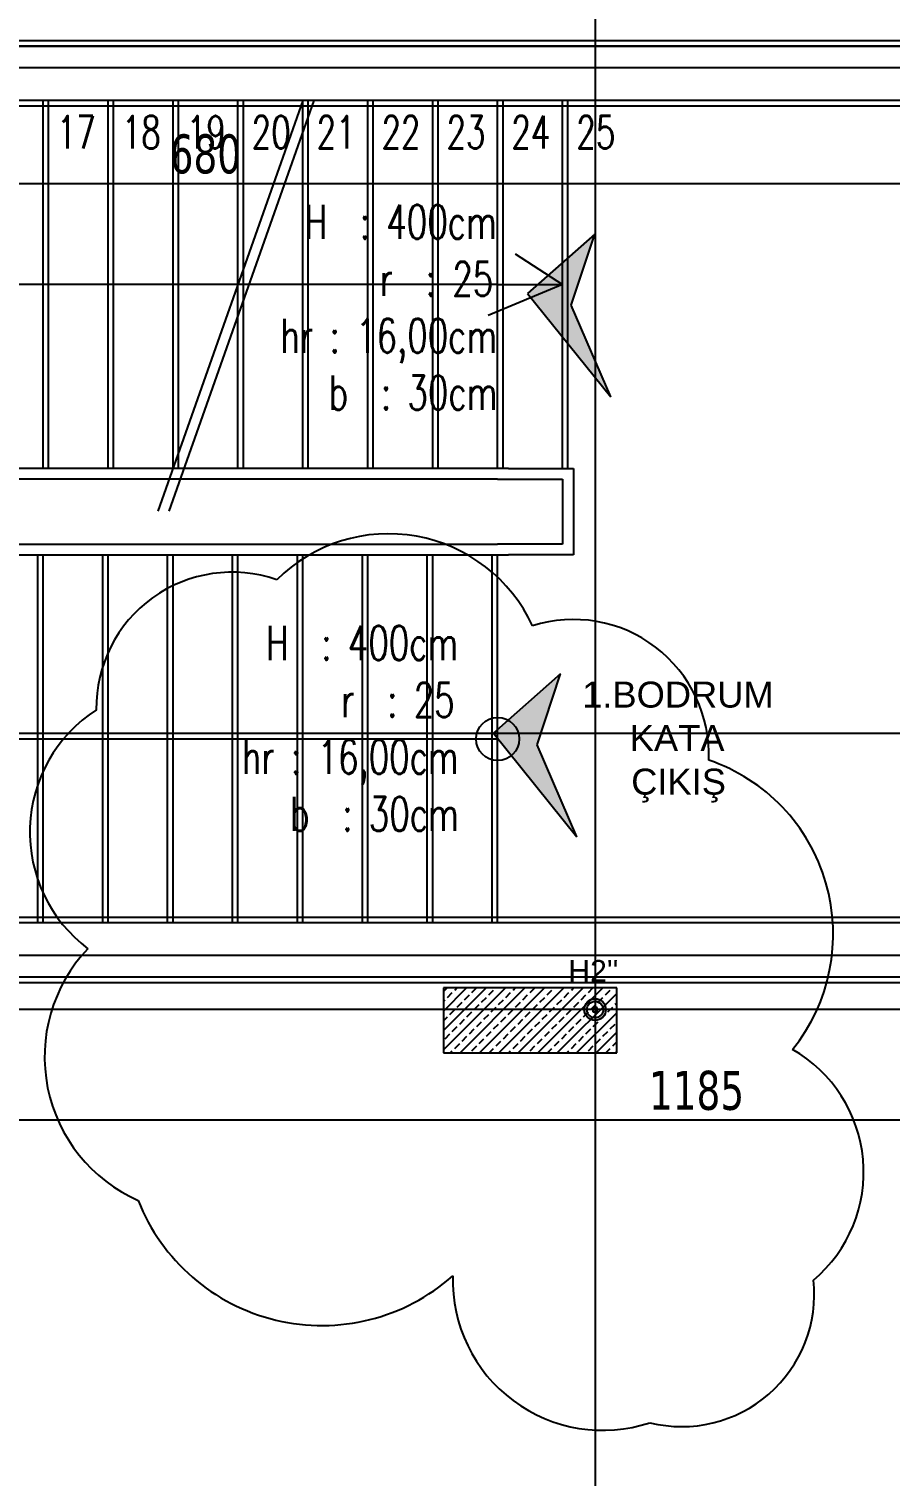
# Model space of a CAD drawing. Header units: millimetres. Extents: x 43168.9 to 43194.6, y -25545.1 to -25543.4.
# Drawn here: x 43169.2286 to 43169.3081, y -25544.597 to -25544.4633 of the extents above; entities that cross this region are included whole.
import ezdxf

# ---------------------------------------------------------------- set-up
doc = ezdxf.new("R2010")
doc.units = ezdxf.units.MM
doc.header["$LTSCALE"] = 200
for name, pattern in [('DASHDOT', [1, 0.5, -0.25, 0, -0.25]), ('DASHDOT2', [0.5, 0.25, -0.125, 0, -0.125]), ('HIDDEN2', [0.1875, 0.125, -0.0625])]:
    doc.linetypes.add(name, pattern=pattern)
for name, color, linetype in [('aks_sgh', 5, 'DASHDOT2'), ('duv_sgh', 4, 'Continuous'), ('izd-alt_sgh', 8, 'HIDDEN2'), ('kesitcizgisi_sgh', 22, 'Continuous'), ('kolon-b.a_sgh', 6, 'Continuous'), ('merdi_sgh', 3, 'Continuous'), ('olcuic_sgh', 183, 'Continuous'), ('sembol_sgh', 8, 'Continuous'), ('siva_sgh', 145, 'Continuous'), ('tarama-betonarme_sgh', 223, 'Continuous'), ('yazi-genel_sgh', 7, 'Continuous'), ('yazi-merdi_sgh', 9, 'Continuous')]:
    doc.layers.add(name, color=color, linetype=linetype)
doc.styles.add('1-200', font='arial.ttf', dxfattribs={"height": 60})
doc.styles.add('dim', font='VERDANA.TTF', dxfattribs={"width": 0.7})
doc.styles.add('text2', font='arial.ttf')
doc.styles.add('text3', font='simplex8.shx', dxfattribs={"width": 0.7})

msp = doc.modelspace()

# ---------------------------------------------------------------- hatches: boundary and pattern name
for points in [[(43169.28086, -25544.48227), (43169.27465, -25544.48775), (43169.28234, -25544.49732), (43169.27867, -25544.48883)], [(43169.2777, -25544.52291), (43169.27149, -25544.52839), (43169.27919, -25544.53797), (43169.27552, -25544.52947)]]:
    msp.add_hatch(color=251).paths.add_polyline_path(points)
h = msp.add_hatch(color=256)
edge = h.paths.add_edge_path()
edge.add_arc((43169.28088, -25544.55392), 0.001, 0, 360)
edge = h.paths.add_edge_path(flags=16)
edge.add_arc((43169.28088, -25544.55392), 0.00075, 0, 360)

# ---------------------------------------------------------------- linework, layer by layer
at = {"color": 0}
for p, q in [((43169.28086, -25544.48227), (43169.27465, -25544.48775)), ((43169.27867, -25544.48883), (43169.28086, -25544.48227)), ((43169.27465, -25544.48775), (43169.28234, -25544.49732)), ((43169.28234, -25544.49732), (43169.27867, -25544.48883)), ((43169.2777, -25544.52291), (43169.27149, -25544.52839)), ((43169.27552, -25544.52947), (43169.2777, -25544.52291)), ((43169.27149, -25544.52839), (43169.27919, -25544.53797)), ((43169.27919, -25544.53797), (43169.27552, -25544.52947))]:
    msp.add_line(p, q, dxfattribs=at)
at = {"color": 0, "linetype": 'ByBlock', "lineweight": -2}
for p, q in [((43169.28108, -25544.55372), (43169.28068, -25544.55372)), ((43169.28068, -25544.55372), (43169.28068, -25544.55412)), ((43169.28068, -25544.55412), (43169.28108, -25544.55412)), ((43169.28095, -25544.55385), (43169.28081, -25544.55399)), ((43169.28095, -25544.55399), (43169.28081, -25544.55385)), ((43169.28108, -25544.55412), (43169.28108, -25544.55372))]:
    msp.add_line(p, q, dxfattribs=at)
at = {"color": 0, "linetype": 'Continuous', "lineweight": -2}
for radius in [0.001, 0.00075]:
    msp.add_circle((43169.28088, -25544.55392), radius, dxfattribs=at)
for centre, radius, start, end in [((43169.26179, -25544.52462), 0.01466, 24.7819, 134.7819), ((43169.24733, -25544.52605), 0.01254, 70.778, 180.778), ((43169.2789, -25544.53037), 0.01249, 357.7071, 107.7071), ((43169.24214, -25544.53753), 0.01349, 122.9897, 232.9897), ((43169.2859, -25544.54695), 0.01699, 321.1707, 71.1707), ((43169.24448, -25544.5583), 0.01447, 136.3145, 246.3145), ((43169.29264, -25544.56894), 0.01306, 310.1966, 60.1966), ((43169.25564, -25544.56486), 0.01825, 201.5094, 311.5094), ((43169.28159, -25544.57893), 0.01386, 178.3368, 288.3368), ((43169.2889, -25544.58021), 0.01224, 256.0702, 6.0702)]:
    msp.add_arc(centre, radius, start, end)
at = {"layer": 'aks_sgh'}
for p, q in [((43169.28088, -25543.74092), (43169.28088, -25544.78992)), ((43169.99088, -25544.46692), (43169.01488, -25544.46692)), ((43169.99088, -25544.54892), (43169.01488, -25544.54892)), ((43169.99088, -25544.55392), (43169.01488, -25544.55392))]:
    msp.add_line(p, q, dxfattribs=at)
at = {"layer": 'duv_sgh'}
for p, q in [((43169.31688, -25544.46492), (43169.17188, -25544.46492)), ((43169.21488, -25544.46492), (43169.31888, -25544.46492)), ((43169.31288, -25544.46992), (43169.17688, -25544.46992)), ((43169.31288, -25544.54592), (43169.17688, -25544.54592)), ((43169.31688, -25544.55092), (43169.17188, -25544.55092))]:
    msp.add_line(p, q, dxfattribs=at)
at = {"layer": 'izd-alt_sgh'}
for p, q in [((43169.23038, -25544.50392), (43169.23038, -25544.46992)), ((43169.23638, -25544.50392), (43169.23638, -25544.46992)), ((43169.24238, -25544.50392), (43169.24238, -25544.46992)), ((43169.24838, -25544.50392), (43169.24838, -25544.46992)), ((43169.25438, -25544.50392), (43169.25438, -25544.46992)), ((43169.26038, -25544.50392), (43169.26038, -25544.46992)), ((43169.26638, -25544.50392), (43169.26638, -25544.46992)), ((43169.27238, -25544.50392), (43169.27238, -25544.46992)), ((43169.27838, -25544.50392), (43169.27838, -25544.46992)), ((43169.22938, -25544.54592), (43169.22938, -25544.51192)), ((43169.23538, -25544.54592), (43169.23538, -25544.51192)), ((43169.24138, -25544.54592), (43169.24138, -25544.51192)), ((43169.24738, -25544.54592), (43169.24738, -25544.51192)), ((43169.25338, -25544.54592), (43169.25338, -25544.51192)), ((43169.25938, -25544.54592), (43169.25938, -25544.51192)), ((43169.26538, -25544.54592), (43169.26538, -25544.51192)), ((43169.27138, -25544.54592), (43169.27138, -25544.51192))]:
    msp.add_line(p, q, dxfattribs=at)
at = {"layer": 'kesitcizgisi_sgh', "linetype": 'DASHDOT'}
msp.add_line((43169.06963, -25544.52837), (43169.86213, -25544.52837), dxfattribs=at)
at = {"layer": 'kolon-b.a_sgh'}
for p, q in [((43169.28288, -25544.55192), (43169.26688, -25544.55192)), ((43169.26688, -25544.55192), (43169.26688, -25544.55792)), ((43169.28288, -25544.55792), (43169.28288, -25544.55192)), ((43169.26688, -25544.55792), (43169.28288, -25544.55792))]:
    msp.add_line(p, q, dxfattribs=at)
at = {"layer": 'merdi_sgh'}
for p, q in [((43169.22988, -25544.50392), (43169.22988, -25544.46992)), ((43169.23588, -25544.50392), (43169.23588, -25544.46992)), ((43169.24188, -25544.50392), (43169.24188, -25544.46992)), ((43169.24788, -25544.50392), (43169.24788, -25544.46992)), ((43169.25388, -25544.50392), (43169.25388, -25544.46992)), ((43169.25988, -25544.50392), (43169.25988, -25544.46992)), ((43169.26588, -25544.50392), (43169.26588, -25544.46992)), ((43169.27188, -25544.50392), (43169.27188, -25544.46992)), ((43169.27788, -25544.50392), (43169.27788, -25544.46992)), ((43169.22988, -25544.54592), (43169.22988, -25544.51192)), ((43169.23588, -25544.54592), (43169.23588, -25544.51192)), ((43169.24188, -25544.54592), (43169.24188, -25544.51192)), ((43169.24788, -25544.54592), (43169.24788, -25544.51192)), ((43169.25388, -25544.54592), (43169.25388, -25544.51192)), ((43169.25988, -25544.54592), (43169.25988, -25544.51192)), ((43169.26588, -25544.54592), (43169.26588, -25544.51192)), ((43169.27188, -25544.54592), (43169.27188, -25544.51192))]:
    msp.add_line(p, q, dxfattribs=at)
at = {"layer": 'merdi_sgh', "color": 43}
for p, q in [((43169.27288, -25544.50392), (43169.21688, -25544.50392)), ((43169.27288, -25544.50392), (43169.27888, -25544.50392)), ((43169.27888, -25544.50392), (43169.27888, -25544.51192)), ((43169.27188, -25544.50492), (43169.21788, -25544.50492)), ((43169.27188, -25544.50492), (43169.27788, -25544.50492)), ((43169.27788, -25544.50492), (43169.27788, -25544.51092)), ((43169.21688, -25544.51192), (43169.27288, -25544.51192)), ((43169.21788, -25544.51092), (43169.27188, -25544.51092)), ((43169.27788, -25544.51092), (43169.27188, -25544.51092)), ((43169.27888, -25544.51192), (43169.27288, -25544.51192))]:
    msp.add_line(p, q, dxfattribs=at)
at = {"layer": 'olcuic_sgh'}
for p, q in [((43169.17663, -25544.47759), (43169.31313, -25544.47759)), ((43169.17163, -25544.5641), (43169.40913, -25544.5641))]:
    msp.add_line(p, q, dxfattribs=at)
at = {"layer": 'sembol_sgh'}
for p, q in [((43169.25388, -25544.46992), (43169.24048, -25544.50788)), ((43169.25488, -25544.46992), (43169.24148, -25544.50788)), ((43169.27351, -25544.48409), (43169.27788, -25544.48692)), ((43169.27188, -25544.48692), (43169.19988, -25544.48692)), ((43169.27788, -25544.48692), (43169.271, -25544.48979)), ((43169.27188, -25544.48692), (43169.27788, -25544.48692)), ((43169.19988, -25544.52892), (43169.26588, -25544.52892)), ((43169.26588, -25544.52892), (43169.27188, -25544.52892))]:
    msp.add_line(p, q, dxfattribs=at)
msp.add_circle((43169.27188, -25544.52892), 0.002, dxfattribs=at)
at = {"layer": 'siva_sgh'}
for p, q in [((43169.31738, -25544.46442), (43169.17138, -25544.46442)), ((43169.17138, -25544.47042), (43169.31238, -25544.47042)), ((43169.31238, -25544.54542), (43169.17138, -25544.54542)), ((43169.17138, -25544.55142), (43169.31738, -25544.55142))]:
    msp.add_line(p, q, dxfattribs=at)
at = {"layer": 'tarama-betonarme_sgh'}
for p, q in [((43169.26688, -25544.55226), (43169.26722, -25544.55192)), ((43169.26688, -25544.55406), (43169.26901, -25544.55192)), ((43169.26688, -25544.55585), (43169.27081, -25544.55192)), ((43169.26688, -25544.55765), (43169.27261, -25544.55192)), ((43169.26724, -25544.55279), (43169.26769, -25544.55234)), ((43169.26792, -25544.55212), (43169.26812, -25544.55192)), ((43169.2684, -25544.55792), (43169.2744, -25544.55192)), ((43169.26949, -25544.55234), (43169.26991, -25544.55192)), ((43169.2702, -25544.55792), (43169.2762, -25544.55192)), ((43169.27106, -25544.55257), (43169.27151, -25544.55212)), ((43169.272, -25544.55792), (43169.278, -25544.55192)), ((43169.27263, -25544.55279), (43169.27308, -25544.55234)), ((43169.27331, -25544.55212), (43169.2735, -25544.55192)), ((43169.27379, -25544.55792), (43169.27979, -25544.55192)), ((43169.27488, -25544.55234), (43169.2753, -25544.55192)), ((43169.27559, -25544.55792), (43169.28159, -25544.55192)), ((43169.27645, -25544.55257), (43169.2769, -25544.55212)), ((43169.27802, -25544.55279), (43169.27847, -25544.55234)), ((43169.27869, -25544.55212), (43169.27889, -25544.55192)), ((43169.28027, -25544.55234), (43169.28069, -25544.55192)), ((43169.28184, -25544.55257), (43169.28229, -25544.55212)), ((43169.26688, -25544.55316), (43169.26702, -25544.55302)), ((43169.26814, -25544.55369), (43169.26859, -25544.55324)), ((43169.26882, -25544.55302), (43169.26927, -25544.55257)), ((43169.26971, -25544.55391), (43169.27016, -25544.55346)), ((43169.27039, -25544.55324), (43169.27084, -25544.55279)), ((43169.27129, -25544.55414), (43169.27173, -25544.55369)), ((43169.27196, -25544.55346), (43169.27241, -25544.55302)), ((43169.27353, -25544.55369), (43169.27398, -25544.55324)), ((43169.2742, -25544.55302), (43169.27465, -25544.55257)), ((43169.2751, -25544.55391), (43169.27555, -25544.55346)), ((43169.27578, -25544.55324), (43169.27623, -25544.55279)), ((43169.27667, -25544.55414), (43169.27712, -25544.55369)), ((43169.27735, -25544.55346), (43169.2778, -25544.55302)), ((43169.27738, -25544.55792), (43169.28288, -25544.55242)), ((43169.27892, -25544.55369), (43169.27937, -25544.55324)), ((43169.27959, -25544.55302), (43169.28004, -25544.55257)), ((43169.28049, -25544.55391), (43169.28094, -25544.55346)), ((43169.28116, -25544.55324), (43169.28161, -25544.55279)), ((43169.28206, -25544.55414), (43169.28251, -25544.55369)), ((43169.28274, -25544.55346), (43169.28288, -25544.55332)), ((43169.26688, -25544.55495), (43169.26724, -25544.55459)), ((43169.26747, -25544.55436), (43169.26792, -25544.55391)), ((43169.26837, -25544.55526), (43169.26882, -25544.55481)), ((43169.26904, -25544.55459), (43169.26949, -25544.55414)), ((43169.27061, -25544.55481), (43169.27106, -25544.55436)), ((43169.27218, -25544.55504), (43169.27263, -25544.55459)), ((43169.27286, -25544.55436), (43169.27331, -25544.55391)), ((43169.27376, -25544.55526), (43169.2742, -25544.55481)), ((43169.27443, -25544.55459), (43169.27488, -25544.55414)), ((43169.276, -25544.55481), (43169.27645, -25544.55436)), ((43169.27757, -25544.55504), (43169.27802, -25544.55459)), ((43169.27825, -25544.55436), (43169.27869, -25544.55391)), ((43169.27914, -25544.55526), (43169.27959, -25544.55481)), ((43169.27918, -25544.55792), (43169.28288, -25544.55422)), ((43169.27982, -25544.55459), (43169.28027, -25544.55414)), ((43169.28139, -25544.55481), (43169.28184, -25544.55436)), ((43169.26702, -25544.55661), (43169.26747, -25544.55616)), ((43169.26769, -25544.55593), (43169.26814, -25544.55549)), ((43169.26927, -25544.55616), (43169.26971, -25544.55571)), ((43169.26994, -25544.55549), (43169.27039, -25544.55504)), ((43169.27084, -25544.55638), (43169.27129, -25544.55593)), ((43169.27151, -25544.55571), (43169.27196, -25544.55526)), ((43169.27241, -25544.55661), (43169.27286, -25544.55616)), ((43169.27308, -25544.55593), (43169.27353, -25544.55549)), ((43169.27465, -25544.55616), (43169.2751, -25544.55571)), ((43169.27533, -25544.55549), (43169.27578, -25544.55504)), ((43169.27623, -25544.55638), (43169.27667, -25544.55593)), ((43169.2769, -25544.55571), (43169.27735, -25544.55526)), ((43169.2778, -25544.55661), (43169.27825, -25544.55616)), ((43169.27847, -25544.55593), (43169.27892, -25544.55549)), ((43169.28004, -25544.55616), (43169.28049, -25544.55571)), ((43169.28072, -25544.55549), (43169.28116, -25544.55504)), ((43169.28098, -25544.55792), (43169.28288, -25544.55602)), ((43169.28161, -25544.55638), (43169.28206, -25544.55593)), ((43169.28229, -25544.55571), (43169.28274, -25544.55526)), ((43169.26792, -25544.55751), (43169.26837, -25544.55706)), ((43169.26859, -25544.55683), (43169.26904, -25544.55638)), ((43169.26949, -25544.55773), (43169.26994, -25544.55728)), ((43169.27016, -25544.55706), (43169.27061, -25544.55661)), ((43169.2711, -25544.55792), (43169.27151, -25544.55751)), ((43169.27173, -25544.55728), (43169.27218, -25544.55683)), ((43169.27331, -25544.55751), (43169.27376, -25544.55706)), ((43169.27398, -25544.55683), (43169.27443, -25544.55638)), ((43169.27488, -25544.55773), (43169.27533, -25544.55728)), ((43169.27555, -25544.55706), (43169.276, -25544.55661)), ((43169.27649, -25544.55792), (43169.2769, -25544.55751)), ((43169.27712, -25544.55728), (43169.27757, -25544.55683)), ((43169.27869, -25544.55751), (43169.27914, -25544.55706)), ((43169.27937, -25544.55683), (43169.27982, -25544.55638)), ((43169.28027, -25544.55773), (43169.28072, -25544.55728)), ((43169.28094, -25544.55706), (43169.28139, -25544.55661)), ((43169.28187, -25544.55792), (43169.28229, -25544.55751)), ((43169.28251, -25544.55728), (43169.28288, -25544.55691)), ((43169.2675, -25544.55792), (43169.26769, -25544.55773)), ((43169.27289, -25544.55792), (43169.27308, -25544.55773)), ((43169.27828, -25544.55792), (43169.27847, -25544.55773)), ((43169.28277, -25544.55792), (43169.28288, -25544.55781))]:
    msp.add_line(p, q, dxfattribs=at)

# ---------------------------------------------------------------- texts
at = {"layer": 'aks_sgh', "style": '1-200'}
msp.add_text("H2''", height=0.002, rotation=0, dxfattribs=at).set_placement((43169.2784, -25544.55134))
at = {"layer": 'olcuic_sgh', "color": 2, "style": 'dim', "width": 0.7}
for s, p in [('680', (43169.24157, -25544.47666)), ('1185', (43169.28586, -25544.56318))]:
    msp.add_text(s, height=0.0036, dxfattribs=at).set_placement(p)
at = {"layer": 'yazi-genel_sgh', "style": 'text2'}
for s, p in [('1.BODRUM ', (43169.27969, -25544.52602)), ('KATA', (43169.28409, -25544.53004)), ('ÇIKIŞ', (43169.28422, -25544.53406))]:
    msp.add_text(s, height=0.0024, dxfattribs=at).set_placement(p)
at = {"layer": 'yazi-merdi_sgh', "style": 'text3', "width": 0.7}
for s, height, p in [('17', 0.003, (43169.23115, -25544.47436)), ('18', 0.003, (43169.23715, -25544.47436)), ('19', 0.003, (43169.24315, -25544.47436)), ('20', 0.003, (43169.24915, -25544.47436)), ('21', 0.003, (43169.25515, -25544.47436)), ('22', 0.003, (43169.26115, -25544.47436)), ('23', 0.003, (43169.26715, -25544.47436)), ('24', 0.003, (43169.27315, -25544.47436)), ('25', 0.003, (43169.27915, -25544.47436)), ('H  : 400cm', 0.00315, (43169.25404, -25544.48272)), ('r  : 25', 0.00315, (43169.26098, -25544.48798)), ('hr : 16,00cm', 0.00315, (43169.25181, -25544.49324)), ('b  : 30cm', 0.00315, (43169.25627, -25544.4985)), ('H  : 400cm', 0.00315, (43169.25048, -25544.52163)), ('r  : 25', 0.00315, (43169.25742, -25544.52689)), ('hr : 16,00cm', 0.00315, (43169.24825, -25544.53215)), ('b  : 30cm', 0.00315, (43169.2527, -25544.53742))]:
    msp.add_text(s, height=height, dxfattribs=at).set_placement(p)

doc.saveas('drawing.dxf')
